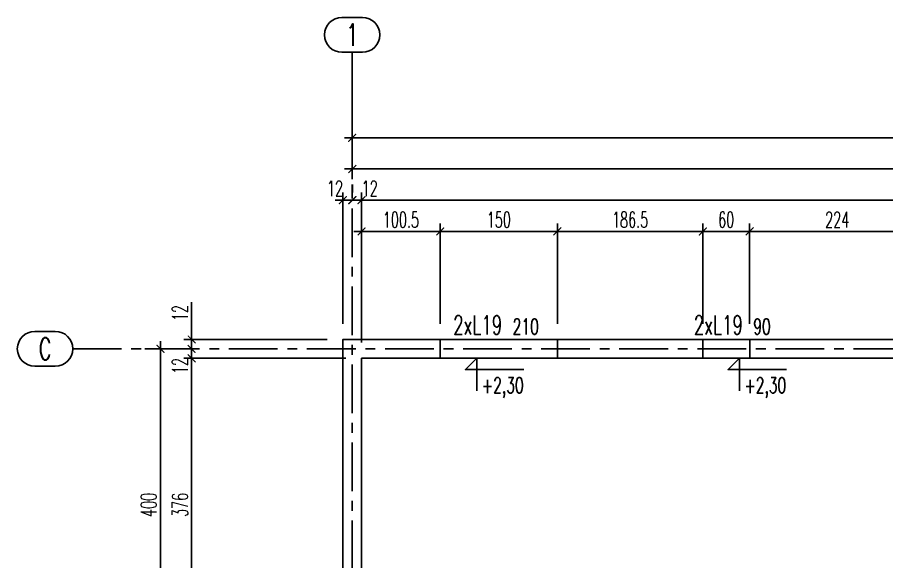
# Model space of a CAD drawing. Header units: millimetres. Extents: x -24587 to 37983, y -70862 to 338.
# Drawn here: x 25368 to 26481, y -55876 to -55179 of the extents above; entities that cross this region are included whole.
import ezdxf
from ezdxf.enums import TextEntityAlignment as Align

# ---------------------------------------------------------------- set-up
doc = ezdxf.new("R2010")
doc.units = ezdxf.units.MM
doc.header["$LTSCALE"] = 50
doc.linetypes.add('CENTER', pattern=[2, 1.25, -0.25, 0.25, -0.25])
doc.layers.get('Defpoints').update_dxf_attribs({"color": 251})
for name, color, linetype in [('K-NADPROŻA', 61, 'Continuous'), ('K-OSIE', 9, 'CENTER'), ('K-SCIANY', 2, 'Continuous'), ('K-STROPY', 161, 'Continuous'), ('K-TEXT 2.4mm', 71, 'Continuous'), ('K-TEXT 2.8mm', 101, 'Continuous'), ('K-TEXT 2mm', 254, 'Continuous'), ('K-WYMIARY', 1, 'Continuous')]:
    doc.layers.add(name, color=color, linetype=linetype)
doc.styles.add('text 2.4mm', font='romans.shx', dxfattribs={"width": 0.65})
doc.styles.add('text 2.8mm', font='romans.shx', dxfattribs={"width": 0.65})
doc.styles.add('text 2mm', font='romans.shx', dxfattribs={"width": 0.65})
doc.styles.add('WYM1', font='romanszb.shx', dxfattribs={"width": 0.6})
doc.dimstyles.new('CM100', dxfattribs={"dimscale": 5, "dimtxt": 2, "dimasz": 1, "dimexe": 1, "dimexo": 2, "dimgap": 0.5, "dimtad": 1, "dimrnd": 0.5, "dimdsep": 46, "dimtxsty": 'WYM1', "dimblk": 'OBLIQUE', "dimcen": 0, "dimdle": 1, "dimclrd": 253, "dimclre": 251, "dimclrt": 30, "dimadec": 0, "dimazin": 0, "dimtfac": 1, "dimtix": 1, "dimtmove": 0, "dimatfit": 0, "dimfxl": 1, "dimtfillclr": 256, "dimtolj": 1, "dimarcsym": 0})

# ---------------------------------------------------------------- blocks, each defined once
blk = doc.blocks.new('A$C5f19c05e')
for points in [[(0, 380), (0, -1260.9)], [(-358, 0), (2628.1, 0)]]:
    blk.add_lwpolyline(points)
at = {"layer": 'K-TEXT 2.4mm'}
for points in [[(-13.1, 380, -1), (-13.1, 424.8), (13.1, 424.8, -1), (13.1, 380)], [(-406.5, -22.4, -1), (-406.5, 22.4), (-380.3, 22.4, -1), (-380.3, -22.4)]]:
    blk.add_lwpolyline(points, format="xyb", close=True, dxfattribs=at)
at = {"layer": 'K-TEXT 2.8mm', "style": 'text 2.8mm', "width": 0.65}
for s, p in [('1', (0, 402.4)), ('C', (-393.4, 0))]:
    blk.add_text(s, height=28, dxfattribs=at).set_placement(p, align=Align.MIDDLE_CENTER)
blk = doc.blocks.new('_ArchTick')
at = {"color": 0, "linetype": 'ByBlock', "const_width": 0.15}
blk.add_lwpolyline([(-0.5, -0.5), (0.5, 0.5)], dxfattribs=at)
blk = doc.blocks.new('*D540')
at = {"layer": 'Defpoints', "color": 0, "transparency": 16777216}
for p in [(25796.6, -55223.4), (27982.6, -55223.4), (27982.6, -55333)]:
    blk.add_point(p, dxfattribs=at)
at = {"layer": 'K-WYMIARY', "color": 251, "lineweight": -2, "transparency": 16777216}
for p, q in [((25796.6, -55243.4), (25796.6, -55343)), ((27982.6, -55243.4), (27982.6, -55343))]:
    blk.add_line(p, q, dxfattribs=at)
at = {"layer": 'K-WYMIARY', "color": 253, "lineweight": -2, "transparency": 16777216}
blk.add_line((25786.6, -55333), (27992.6, -55333), dxfattribs=at)
at = {"layer": 'K-WYMIARY', "color": 253, "lineweight": -2, "transparency": 16777216, "xscale": 10, "yscale": 10, "zscale": 10, "rotation": 180}
blk.add_blockref('_ArchTick', (25796.6, -55333), dxfattribs=at)
at = {"layer": 'K-WYMIARY', "color": 253, "lineweight": -2, "transparency": 16777216, "xscale": 10, "yscale": 10, "zscale": 10}
blk.add_blockref('_ArchTick', (27982.6, -55333), dxfattribs=at)
at = {"layer": 'K-WYMIARY', "color": 30, "transparency": 16777216, "insert": (26889.6, -55318), "char_height": 20, "attachment_point": 5, "style": 'WYM1'}
blk.add_mtext('\\A1;2186', dxfattribs=at)
blk = doc.blocks.new('*D539')
at = {"layer": 'Defpoints', "color": 0, "transparency": 16777216}
for p in [(25796.6, -55223.4), (27351.6, -55373), (27351.6, -55373)]:
    blk.add_point(p, dxfattribs=at)
at = {"layer": 'K-WYMIARY', "color": 251, "lineweight": -2, "transparency": 16777216}
for p, q in [((25796.6, -55243.4), (25796.6, -55383)), ((27351.6, -55353), (27351.6, -55363))]:
    blk.add_line(p, q, dxfattribs=at)
at = {"layer": 'K-WYMIARY', "color": 253, "lineweight": -2, "transparency": 16777216}
blk.add_line((25786.6, -55373), (27361.6, -55373), dxfattribs=at)
at = {"layer": 'K-WYMIARY', "color": 253, "lineweight": -2, "transparency": 16777216, "xscale": 10, "yscale": 10, "zscale": 10, "rotation": 180}
blk.add_blockref('_ArchTick', (25796.6, -55373), dxfattribs=at)
at = {"layer": 'K-WYMIARY', "color": 253, "lineweight": -2, "transparency": 16777216, "xscale": 10, "yscale": 10, "zscale": 10}
blk.add_blockref('_ArchTick', (27351.6, -55373), dxfattribs=at)
at = {"layer": 'K-WYMIARY', "color": 30, "transparency": 16777216, "insert": (26574.1, -55358), "char_height": 20, "attachment_point": 5, "style": 'WYM1'}
blk.add_mtext('\\A1;1555', dxfattribs=at)
blk = doc.blocks.new('*D459')
at = {"layer": 'Defpoints', "color": 0, "transparency": 16777216}
for p in [(25551, -55603.5), (25551, -56003.5), (25551, -56003.5)]:
    blk.add_point(p, dxfattribs=at)
at = {"layer": 'K-WYMIARY', "color": 253, "lineweight": -2, "transparency": 16777216}
blk.add_line((25551, -55593.5), (25551, -56013.5), dxfattribs=at)
at = {"layer": 'K-WYMIARY', "color": 251, "lineweight": -2, "transparency": 16777216}
for p, q in [((25531, -55603.5), (25541, -55603.5)), ((25531, -56003.5), (25541, -56003.5))]:
    blk.add_line(p, q, dxfattribs=at)
at = {"layer": 'K-WYMIARY', "color": 253, "lineweight": -2, "transparency": 16777216, "xscale": 10, "yscale": 10, "zscale": 10}
for p, rotation in [((25551, -55603.5), 90), ((25551, -56003.5), 270)]:
    blk.add_blockref('_ArchTick', p, dxfattribs=dict(at, rotation=rotation))
at = {"layer": 'K-WYMIARY', "color": 30, "transparency": 16777216, "insert": (25536, -55803.5), "char_height": 20, "attachment_point": 5, "rotation": 90, "style": 'WYM1'}
blk.add_mtext('\\A1;400', dxfattribs=at)
blk = doc.blocks.new('*D507')
at = {"layer": 'Defpoints', "color": 0, "transparency": 16777216}
for p in [(25784.6, -55413), (25796.6, -55413), (25784.6, -55591.5)]:
    blk.add_point(p, dxfattribs=at)
at = {"layer": 'K-WYMIARY', "color": 251, "lineweight": -2, "transparency": 16777216}
for p, q in [((25796.6, -55393), (25796.6, -55403)), ((25784.6, -55571.5), (25784.6, -55403))]:
    blk.add_line(p, q, dxfattribs=at)
at = {"layer": 'K-WYMIARY', "color": 253, "lineweight": -2, "transparency": 16777216}
for p, q in [((25784.6, -55413), (25774.6, -55413)), ((25796.6, -55413), (25784.6, -55413)), ((25796.6, -55413), (25806.6, -55413))]:
    blk.add_line(p, q, dxfattribs=at)
at = {"layer": 'K-WYMIARY', "color": 253, "lineweight": -2, "transparency": 16777216, "xscale": 10, "yscale": 10, "zscale": 10}
blk.add_blockref('_ArchTick', (25784.6, -55413), dxfattribs=at)
at = {"layer": 'K-WYMIARY', "color": 253, "lineweight": -2, "transparency": 16777216, "xscale": 10, "yscale": 10, "zscale": 10, "rotation": 180}
blk.add_blockref('_ArchTick', (25796.6, -55413), dxfattribs=at)
at = {"layer": 'K-WYMIARY', "color": 30, "transparency": 16777216, "insert": (25774.6, -55398), "char_height": 20, "attachment_point": 5, "style": 'WYM1'}
blk.add_mtext('\\A1;12', dxfattribs=at)
blk = doc.blocks.new('*D449')
at = {"layer": 'Defpoints', "color": 0, "transparency": 16777216}
for p in [(25796.9, -55413), (25808.6, -55413), (25808.6, -55615.5)]:
    blk.add_point(p, dxfattribs=at)
at = {"layer": 'K-WYMIARY', "color": 251, "lineweight": -2, "transparency": 16777216}
for p, q in [((25796.9, -55393), (25796.9, -55403)), ((25808.6, -55595.5), (25808.6, -55403))]:
    blk.add_line(p, q, dxfattribs=at)
at = {"layer": 'K-WYMIARY', "color": 253, "lineweight": -2, "transparency": 16777216}
for p, q in [((25796.9, -55413), (25786.9, -55413)), ((25796.9, -55413), (25808.6, -55413)), ((25808.6, -55413), (25818.6, -55413))]:
    blk.add_line(p, q, dxfattribs=at)
at = {"layer": 'K-WYMIARY', "color": 253, "lineweight": -2, "transparency": 16777216, "xscale": 10, "yscale": 10, "zscale": 10}
blk.add_blockref('_ArchTick', (25796.9, -55413), dxfattribs=at)
at = {"layer": 'K-WYMIARY', "color": 253, "lineweight": -2, "transparency": 16777216, "xscale": 10, "yscale": 10, "zscale": 10, "rotation": 180}
blk.add_blockref('_ArchTick', (25808.6, -55413), dxfattribs=at)
at = {"layer": 'K-WYMIARY', "color": 30, "transparency": 16777216, "insert": (25819.1, -55398), "char_height": 20, "attachment_point": 5, "style": 'WYM1'}
blk.add_mtext('\\A1;12', dxfattribs=at)
blk = doc.blocks.new('*D450')
at = {"layer": 'Defpoints', "color": 0, "transparency": 16777216}
for p in [(27339.6, -55413), (25808.6, -55615.5), (27339.6, -55615.5)]:
    blk.add_point(p, dxfattribs=at)
at = {"layer": 'K-WYMIARY', "color": 251, "lineweight": -2, "transparency": 16777216}
for p, q in [((25808.6, -55595.5), (25808.6, -55403)), ((27339.6, -55595.5), (27339.6, -55403))]:
    blk.add_line(p, q, dxfattribs=at)
at = {"layer": 'K-WYMIARY', "color": 253, "lineweight": -2, "transparency": 16777216}
blk.add_line((25798.6, -55413), (27349.6, -55413), dxfattribs=at)
at = {"layer": 'K-WYMIARY', "color": 253, "lineweight": -2, "transparency": 16777216, "xscale": 10, "yscale": 10, "zscale": 10, "rotation": 180}
blk.add_blockref('_ArchTick', (25808.6, -55413), dxfattribs=at)
at = {"layer": 'K-WYMIARY', "color": 253, "lineweight": -2, "transparency": 16777216, "xscale": 10, "yscale": 10, "zscale": 10}
blk.add_blockref('_ArchTick', (27339.6, -55413), dxfattribs=at)
at = {"layer": 'K-WYMIARY', "color": 30, "transparency": 16777216, "insert": (26574.1, -55398), "char_height": 20, "attachment_point": 5, "style": 'WYM1'}
blk.add_mtext('\\A1;1531', dxfattribs=at)
blk = doc.blocks.new('*D451')
at = {"layer": 'Defpoints', "color": 0, "transparency": 16777216}
for p in [(25909.4, -55453), (25909.4, -55591.5), (25808.6, -55615.5)]:
    blk.add_point(p, dxfattribs=at)
at = {"layer": 'K-WYMIARY', "color": 251, "lineweight": -2, "transparency": 16777216}
for p, q in [((25808.6, -55595.5), (25808.6, -55443)), ((25909.4, -55571.5), (25909.4, -55443))]:
    blk.add_line(p, q, dxfattribs=at)
at = {"layer": 'K-WYMIARY', "color": 253, "lineweight": -2, "transparency": 16777216}
blk.add_line((25798.6, -55453), (25919.4, -55453), dxfattribs=at)
at = {"layer": 'K-WYMIARY', "color": 253, "lineweight": -2, "transparency": 16777216, "xscale": 10, "yscale": 10, "zscale": 10, "rotation": 180}
blk.add_blockref('_ArchTick', (25808.6, -55453), dxfattribs=at)
at = {"layer": 'K-WYMIARY', "color": 253, "lineweight": -2, "transparency": 16777216, "xscale": 10, "yscale": 10, "zscale": 10}
blk.add_blockref('_ArchTick', (25909.4, -55453), dxfattribs=at)
at = {"layer": 'K-WYMIARY', "color": 30, "transparency": 16777216, "insert": (25859, -55438), "char_height": 20, "attachment_point": 5, "style": 'WYM1'}
blk.add_mtext('\\A1;100.5', dxfattribs=at)
blk = doc.blocks.new('*D520')
at = {"layer": 'Defpoints', "color": 0, "transparency": 16777216}
for p in [(26059.4, -55453), (25909.4, -55591.5), (26059.4, -55591.5)]:
    blk.add_point(p, dxfattribs=at)
at = {"layer": 'K-WYMIARY', "color": 251, "lineweight": -2, "transparency": 16777216}
for p, q in [((25909.4, -55571.5), (25909.4, -55443)), ((26059.4, -55571.5), (26059.4, -55443))]:
    blk.add_line(p, q, dxfattribs=at)
at = {"layer": 'K-WYMIARY', "color": 253, "lineweight": -2, "transparency": 16777216}
blk.add_line((25899.4, -55453), (26069.4, -55453), dxfattribs=at)
at = {"layer": 'K-WYMIARY', "color": 253, "lineweight": -2, "transparency": 16777216, "xscale": 10, "yscale": 10, "zscale": 10, "rotation": 180}
blk.add_blockref('_ArchTick', (25909.4, -55453), dxfattribs=at)
at = {"layer": 'K-WYMIARY', "color": 253, "lineweight": -2, "transparency": 16777216, "xscale": 10, "yscale": 10, "zscale": 10}
blk.add_blockref('_ArchTick', (26059.4, -55453), dxfattribs=at)
at = {"layer": 'K-WYMIARY', "color": 30, "transparency": 16777216, "insert": (25984.4, -55438), "char_height": 20, "attachment_point": 5, "style": 'WYM1'}
blk.add_mtext('\\A1;150', dxfattribs=at)
blk = doc.blocks.new('*D521')
at = {"layer": 'Defpoints', "color": 0, "transparency": 16777216}
for p in [(26245.6, -55453), (26059.4, -55591.5), (26245.6, -55591.5)]:
    blk.add_point(p, dxfattribs=at)
at = {"layer": 'K-WYMIARY', "color": 251, "lineweight": -2, "transparency": 16777216}
for p, q in [((26059.4, -55571.5), (26059.4, -55443)), ((26245.6, -55571.5), (26245.6, -55443))]:
    blk.add_line(p, q, dxfattribs=at)
at = {"layer": 'K-WYMIARY', "color": 253, "lineweight": -2, "transparency": 16777216}
blk.add_line((26049.4, -55453), (26255.6, -55453), dxfattribs=at)
at = {"layer": 'K-WYMIARY', "color": 253, "lineweight": -2, "transparency": 16777216, "xscale": 10, "yscale": 10, "zscale": 10, "rotation": 180}
blk.add_blockref('_ArchTick', (26059.4, -55453), dxfattribs=at)
at = {"layer": 'K-WYMIARY', "color": 253, "lineweight": -2, "transparency": 16777216, "xscale": 10, "yscale": 10, "zscale": 10}
blk.add_blockref('_ArchTick', (26245.6, -55453), dxfattribs=at)
at = {"layer": 'K-WYMIARY', "color": 30, "transparency": 16777216, "insert": (26152.5, -55438), "char_height": 20, "attachment_point": 5, "style": 'WYM1'}
blk.add_mtext('\\A1;186.5', dxfattribs=at)
blk = doc.blocks.new('*D522')
at = {"layer": 'Defpoints', "color": 0, "transparency": 16777216}
for p in [(26305.6, -55453), (26245.6, -55591.5), (26305.6, -55591.5)]:
    blk.add_point(p, dxfattribs=at)
at = {"layer": 'K-WYMIARY', "color": 251, "lineweight": -2, "transparency": 16777216}
for p, q in [((26245.6, -55571.5), (26245.6, -55443)), ((26305.6, -55571.5), (26305.6, -55443))]:
    blk.add_line(p, q, dxfattribs=at)
at = {"layer": 'K-WYMIARY', "color": 253, "lineweight": -2, "transparency": 16777216}
blk.add_line((26235.6, -55453), (26315.6, -55453), dxfattribs=at)
at = {"layer": 'K-WYMIARY', "color": 253, "lineweight": -2, "transparency": 16777216, "xscale": 10, "yscale": 10, "zscale": 10, "rotation": 180}
blk.add_blockref('_ArchTick', (26245.6, -55453), dxfattribs=at)
at = {"layer": 'K-WYMIARY', "color": 253, "lineweight": -2, "transparency": 16777216, "xscale": 10, "yscale": 10, "zscale": 10}
blk.add_blockref('_ArchTick', (26305.6, -55453), dxfattribs=at)
at = {"layer": 'K-WYMIARY', "color": 30, "transparency": 16777216, "insert": (26275.6, -55438), "char_height": 20, "attachment_point": 5, "style": 'WYM1'}
blk.add_mtext('\\A1;60', dxfattribs=at)
blk = doc.blocks.new('*D523')
at = {"layer": 'Defpoints', "color": 0, "transparency": 16777216}
for p in [(26529.7, -55453), (26305.6, -55591.5), (26529.7, -55591.5)]:
    blk.add_point(p, dxfattribs=at)
at = {"layer": 'K-WYMIARY', "color": 251, "lineweight": -2, "transparency": 16777216}
for p, q in [((26305.6, -55571.5), (26305.6, -55443)), ((26529.7, -55571.5), (26529.7, -55443))]:
    blk.add_line(p, q, dxfattribs=at)
at = {"layer": 'K-WYMIARY', "color": 253, "lineweight": -2, "transparency": 16777216}
blk.add_line((26295.6, -55453), (26539.7, -55453), dxfattribs=at)
at = {"layer": 'K-WYMIARY', "color": 253, "lineweight": -2, "transparency": 16777216, "xscale": 10, "yscale": 10, "zscale": 10, "rotation": 180}
blk.add_blockref('_ArchTick', (26305.6, -55453), dxfattribs=at)
at = {"layer": 'K-WYMIARY', "color": 253, "lineweight": -2, "transparency": 16777216, "xscale": 10, "yscale": 10, "zscale": 10}
blk.add_blockref('_ArchTick', (26529.7, -55453), dxfattribs=at)
at = {"layer": 'K-WYMIARY', "color": 30, "transparency": 16777216, "insert": (26417.7, -55438), "char_height": 20, "attachment_point": 5, "style": 'WYM1'}
blk.add_mtext('\\A1;224', dxfattribs=at)
blk = doc.blocks.new('*D448')
at = {"layer": 'Defpoints', "color": 0, "transparency": 16777216}
for p in [(25591, -55591.5), (25784.6, -55591.5), (25551, -55603.5)]:
    blk.add_point(p, dxfattribs=at)
at = {"layer": 'K-WYMIARY', "color": 253, "lineweight": -2, "transparency": 16777216}
for p, q in [((25591, -55591.5), (25591, -55543.7)), ((25591, -55603.5), (25591, -55591.5)), ((25591, -55603.5), (25591, -55613.5))]:
    blk.add_line(p, q, dxfattribs=at)
at = {"layer": 'K-WYMIARY', "color": 251, "lineweight": -2, "transparency": 16777216}
for p, q in [((25764.6, -55591.5), (25581, -55591.5)), ((25571, -55603.5), (25601, -55603.5))]:
    blk.add_line(p, q, dxfattribs=at)
at = {"layer": 'K-WYMIARY', "color": 253, "lineweight": -2, "transparency": 16777216, "xscale": 10, "yscale": 10, "zscale": 10}
for p, rotation in [((25591, -55591.5), 270), ((25591, -55603.5), 90)]:
    blk.add_blockref('_ArchTick', p, dxfattribs=dict(at, rotation=rotation))
at = {"layer": 'K-WYMIARY', "color": 30, "transparency": 16777216, "insert": (25576, -55557.6), "char_height": 20, "attachment_point": 5, "rotation": 90, "style": 'WYM1'}
blk.add_mtext('\\A1;12', dxfattribs=at)
blk = doc.blocks.new('*D528')
at = {"layer": 'Defpoints', "color": 0, "transparency": 16777216}
for p in [(25551, -55603.5), (25591, -55615.5), (25808.6, -55615.5)]:
    blk.add_point(p, dxfattribs=at)
at = {"layer": 'K-WYMIARY', "color": 253, "lineweight": -2, "transparency": 16777216}
for p, q in [((25591, -55603.5), (25591, -55593.5)), ((25591, -55603.5), (25591, -55615.5)), ((25591, -55615.5), (25591, -55625.5))]:
    blk.add_line(p, q, dxfattribs=at)
at = {"layer": 'K-WYMIARY', "color": 251, "lineweight": -2, "transparency": 16777216}
for p, q in [((25571, -55603.5), (25601, -55603.5)), ((25788.6, -55615.5), (25581, -55615.5))]:
    blk.add_line(p, q, dxfattribs=at)
at = {"layer": 'K-WYMIARY', "color": 253, "lineweight": -2, "transparency": 16777216, "xscale": 10, "yscale": 10, "zscale": 10}
for p, rotation in [((25591, -55603.5), 270), ((25591, -55615.5), 90)]:
    blk.add_blockref('_ArchTick', p, dxfattribs=dict(at, rotation=rotation))
at = {"layer": 'K-WYMIARY', "color": 30, "transparency": 16777216, "insert": (25576, -55625.5), "char_height": 20, "attachment_point": 5, "rotation": 90, "style": 'WYM1'}
blk.add_mtext('\\A1;12', dxfattribs=at)
blk = doc.blocks.new('*D512')
at = {"layer": 'Defpoints', "color": 0, "transparency": 16777216}
for p in [(25808.6, -55615.5), (25591, -55991.5), (25808.6, -55991.5)]:
    blk.add_point(p, dxfattribs=at)
at = {"layer": 'K-WYMIARY', "color": 251, "lineweight": -2, "transparency": 16777216}
for p, q in [((25788.6, -55615.5), (25581, -55615.5)), ((25788.6, -55991.5), (25581, -55991.5))]:
    blk.add_line(p, q, dxfattribs=at)
at = {"layer": 'K-WYMIARY', "color": 253, "lineweight": -2, "transparency": 16777216}
blk.add_line((25591, -55605.5), (25591, -56001.5), dxfattribs=at)
at = {"layer": 'K-WYMIARY', "color": 253, "lineweight": -2, "transparency": 16777216, "xscale": 10, "yscale": 10, "zscale": 10}
for p, rotation in [((25591, -55615.5), 90), ((25591, -55991.5), 270)]:
    blk.add_blockref('_ArchTick', p, dxfattribs=dict(at, rotation=rotation))
at = {"layer": 'K-WYMIARY', "color": 30, "transparency": 16777216, "insert": (25576, -55803.5), "char_height": 20, "attachment_point": 5, "rotation": 90, "style": 'WYM1'}
blk.add_mtext('\\A1;376', dxfattribs=at)

msp = doc.modelspace()

# ---------------------------------------------------------------- linework, layer by layer
at = {"layer": 'K-NADPROŻA'}
for points in [[(25909.351, -55615.46), (26059.351, -55615.46), (26059.351, -55591.46), (25909.351, -55591.46)], [(26245.64, -55615.46), (26305.64, -55615.46), (26305.64, -55591.46), (26245.64, -55591.46)]]:
    msp.add_lwpolyline(points, close=True, dxfattribs=at)
at = {"layer": 'K-SCIANY'}
for points in [[(25909.351, -55591.46), (25784.64, -55591.46), (25784.64, -56179.334), (25808.64, -56179.334), (25808.64, -56015.46), (26255.64, -56015.46), (26255.64, -56269.41), (26279.64, -56269.41), (26279.64, -56015.46), (26297.59, -56015.46), (26297.59, -55991.46), (25808.64, -55991.46), (25808.64, -55615.46), (25909.351, -55615.46)], [(26059.351, -55615.46), (26245.64, -55615.46), (26245.64, -55591.46), (26059.351, -55591.46)], [(26305.64, -55615.46), (26529.713, -55615.46), (26529.713, -55591.46), (26305.64, -55591.46)]]:
    msp.add_lwpolyline(points, close=True, dxfattribs=at)
at = {"layer": 'K-STROPY'}
msp.add_lwpolyline([(25784.64, -55591.46), (27994.64, -55591.46), (27994.64, -56561.46), (25784.64, -56561.46)], close=True, dxfattribs=at)
at = {"layer": 'K-TEXT 2mm', "lineweight": -2}
for points in [[(25956.358, -55657.112), (25956.358, -55615.46), (25941.683, -55630.136), (26016.389, -55630.136)], [(26292.647, -55657.112), (26292.647, -55615.46), (26277.971, -55630.136), (26352.677, -55630.136)]]:
    msp.add_lwpolyline(points, dxfattribs=at)

# ---------------------------------------------------------------- block references
at = {"layer": 'K-OSIE'}
msp.add_blockref('A$C5f19c05e', (25796.64, -55603.46), dxfattribs=at)

# ---------------------------------------------------------------- texts
at = {"layer": 'K-TEXT 2.4mm', "style": 'text 2.4mm', "width": 0.65}
for p in [(25957.342, -55572.899), (26265.518, -55572.899)]:
    msp.add_text('2xL19', height=24, rotation=360, dxfattribs=at).set_placement(p, align=Align.MIDDLE_CENTER)
at = {"layer": 'K-TEXT 2mm', "lineweight": -2, "style": 'text 2mm', "width": 0.65}
for s, p in [('210', (26002.144, -55584.899)), ('90', (26310.32, -55584.899)), ('+2,30', (25962.706, -55660.167)), ('+2,30', (26298.994, -55660.167))]:
    msp.add_text(s, height=20, dxfattribs=at).set_placement(p)

# ---------------------------------------------------------------- dimensions: what is measured, and where the dimension line sits
at = {"layer": 'K-WYMIARY'}
for base, p1, p2, override, picture, middle in [((27982.64, -55333.044), (25796.64, -55223.421), (27982.64, -55223.421), {"dimscale": 10, "dimblk": 'ArchTick'}, '*D540', (26889.64, -55318.044)), ((27351.64, -55373.044), (25796.64, -55223.421), (27351.64, -55373.044), {"dimscale": 10, "dimblk": 'ArchTick'}, '*D539', (26574.14, -55358.044)), ((27339.64, -55413.044), (25808.64, -55615.46), (27339.64, -55615.46), {"dimscale": 10, "dimblk": 'ArchTick', "dimtmove": 1}, '*D450', (26574.14, -55398.044)), ((25909.351, -55453.044), (25808.64, -55615.46), (25909.351, -55591.46), {"dimscale": 10, "dimblk": 'ArchTick', "dimtmove": 1}, '*D451', (25858.996, -55438.044)), ((26059.351, -55453.044), (25909.351, -55591.46), (26059.351, -55591.46), {"dimscale": 10, "dimblk": 'ArchTick', "dimtmove": 1}, '*D520', (25984.351, -55438.044)), ((26245.64, -55453.044), (26059.351, -55591.46), (26245.64, -55591.46), {"dimscale": 10, "dimblk": 'ArchTick', "dimtmove": 1}, '*D521', (26152.496, -55438.044)), ((26305.64, -55453.044), (26245.64, -55591.46), (26305.64, -55591.46), {"dimscale": 10, "dimblk": 'ArchTick', "dimtmove": 1}, '*D522', (26275.64, -55438.044)), ((26529.713, -55453.044), (26305.64, -55591.46), (26529.713, -55591.46), {"dimscale": 10, "dimblk": 'ArchTick', "dimtmove": 1}, '*D523', (26417.676, -55438.044))]:
    dim = msp.add_linear_dim(base=base, p1=p1, p2=p2, dimstyle='CM100', override=override, dxfattribs=at)
    dim.commit()
    dim.dimension.update_dxf_attribs({"geometry": picture, "text_midpoint": middle})
for base, p1, p2, picture, middle in [((25784.64, -55413.044), (25796.64, -55413.044), (25784.64, -55591.46), '*D507', (25774.64, -55413.044)), ((25808.6396, -55413.0443), (25796.8654, -55413.0443), (25808.6396, -55615.4603), '*D449', (25819.0912, -55413.0443))]:
    dim = msp.add_linear_dim(base=base, p1=p1, p2=p2, dimstyle='CM100', override={"dimscale": 10, "dimblk": 'ArchTick', "dimtmove": 1}, dxfattribs=at)
    dim.commit()
    dim.dimension.update_dxf_attribs({"geometry": picture, "text_midpoint": middle, "dimtype": 160})
for base, p2, override, picture, middle in [((25591.024, -55591.46), (25784.64, -55591.46), {"dimscale": 10, "dimblk": 'ArchTick'}, '*D448', (25591.024, -55557.603)), ((25591.024, -55615.46), (25808.64, -55615.46), {"dimscale": 10, "dimblk": 'ArchTick', "dimtmove": 1}, '*D528', (25591.024, -55625.46))]:
    dim = msp.add_linear_dim(base=base, p1=(25551.024, -55603.46), p2=p2, angle=90, dimstyle='CM100', override=override, dxfattribs=at)
    dim.commit()
    dim.dimension.update_dxf_attribs({"geometry": picture, "text_midpoint": middle, "dimtype": 160})
for base, p1, p2, override, picture, middle in [((25551.024, -56003.46), (25551.024, -55603.46), (25551.024, -56003.46), {"dimscale": 10, "dimblk": 'ArchTick'}, '*D459', (25536.024, -55803.46)), ((25591.024, -55991.46), (25808.64, -55615.46), (25808.64, -55991.46), {"dimscale": 10, "dimblk": 'ArchTick', "dimtmove": 1}, '*D512', (25576.024, -55803.46))]:
    dim = msp.add_linear_dim(base=base, p1=p1, p2=p2, angle=90, dimstyle='CM100', override=override, dxfattribs=at)
    dim.commit()
    dim.dimension.update_dxf_attribs({"geometry": picture, "text_midpoint": middle})

doc.saveas('drawing.dxf')
